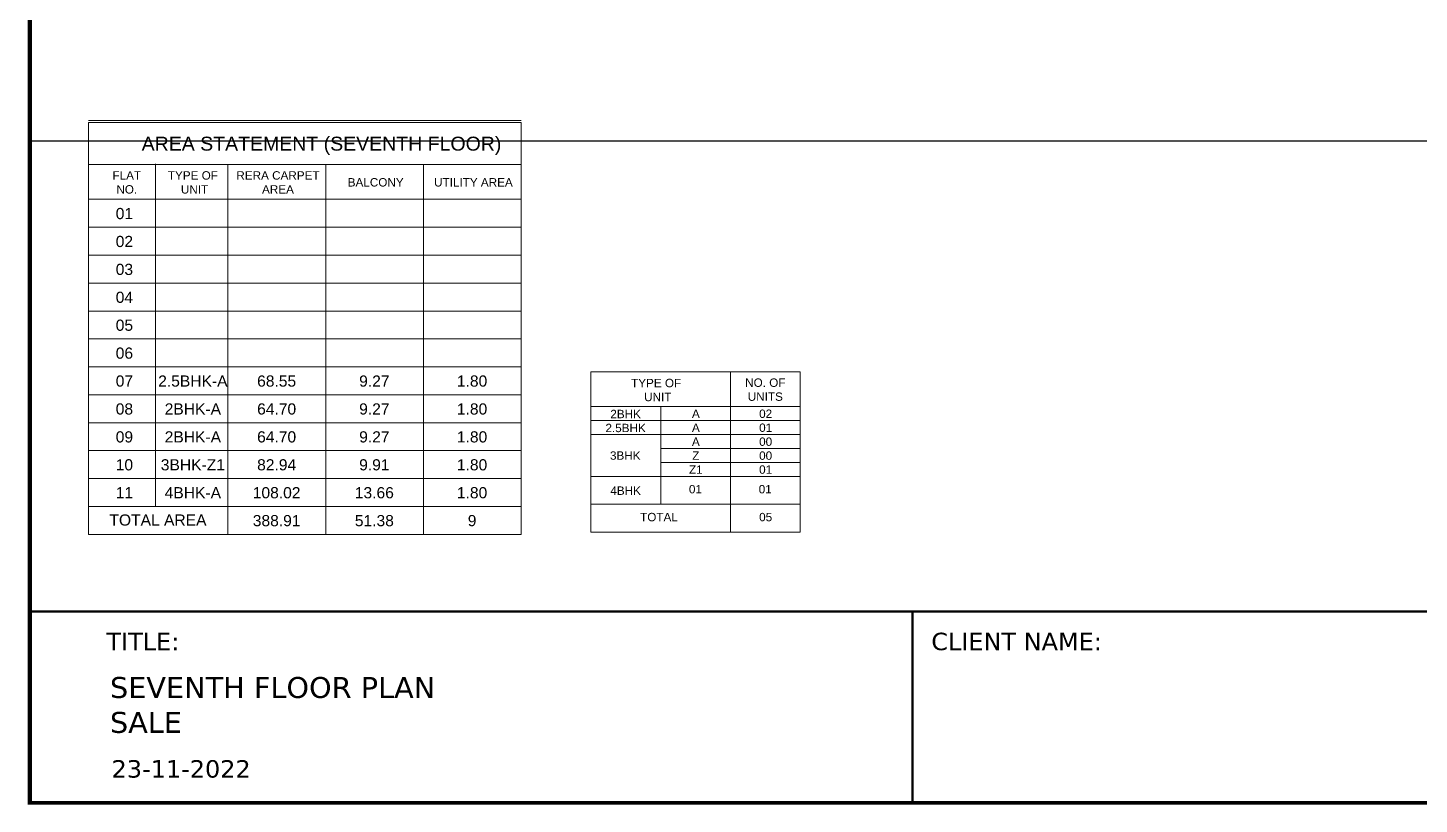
# Model space of a CAD drawing. Header units: inches. Extents: x 27644242 to 29005101, y -955243 to 216979.
# Drawn here: x 28689497 to 28739331, y -556909 to -529100 of the extents above; entities that cross this region are included whole.
import ezdxf

# ---------------------------------------------------------------- set-up
doc = ezdxf.new("R2010")
doc.units = ezdxf.units.IN
doc.header["$MEASUREMENT"] = 0
doc.layers.get('Defpoints').update_dxf_attribs({"color": 8})
doc.layers.add('ATA_FORMAT', color=7, linetype='Continuous', lineweight=50)
doc.layers.add('WALL', color=7, linetype='Continuous', lineweight=20)
doc.layers.add('ATA_FORMAT TEXT', color=7, linetype='Continuous')
doc.layers.add('text', color=7, linetype='Continuous')
doc.styles.add('AMITS', font='arial.ttf')
doc.styles.get("Standard").update_dxf_attribs({"font": 'swiss.ttf'})

msp = doc.modelspace()

# ---------------------------------------------------------------- linework, layer by layer
at = {"layer": 'ATA_FORMAT'}
for p, q in [((28798160.52801425, -550010.6979045663), (28689573.81142864, -550002.474286818)), ((28721178.50422726, -550002.5147679308, -1.917575e-09), (28721178.16681919, -556831.6663356433, -1.917575e-09))]:
    msp.add_line(p, q, dxfattribs=at)
at = {"layer": 'Defpoints', "linetype": 'Continuous', "const_width": 154.4264220221692}
msp.add_lwpolyline([(28798160.52801616, -482581.6663249516), (28798160.52801425, -556831.6663249219), (28689573.81142864, -556831.6663226122), (28689573.81143055, -482581.6663226494)], close=True, dxfattribs=at)
at = {"layer": 'Defpoints', "color": 6, "ltscale": 500}
msp.add_lwpolyline([(28689580.45462164, -533153.6499174107), (28798167.1712063, -533153.6499174107), (28798167.1712063, -484858.4538568418), (28689580.45462164, -484858.4538568418)], close=True, dxfattribs=at)
at = {"layer": 'WALL', "ltscale": 500}
for p, q in [((28691664.85755213, -532416.6948008774), (28707164.85755213, -532416.6948008774)), ((28691664.85755213, -532493.5161044485), (28691664.85755213, -547243.1975316223)), ((28691664.85755213, -532493.5161044485), (28707164.85755213, -532493.5161044485)), ((28707164.85755213, -532493.5161044485), (28707164.85755213, -547243.1975316223)), ((28691664.85755213, -533993.1975316223), (28707164.85755213, -533993.1975316223)), ((28694075.22647865, -533967.5886534856), (28694075.22647865, -546217.5886534856)), ((28696664.85755213, -533993.1975316223), (28696664.85755213, -546243.1975316223)), ((28700164.85755213, -533993.1975316223), (28700164.85755213, -546243.1975316223)), ((28703664.85755213, -533993.1975316223), (28703664.85755213, -546243.1975316223)), ((28691664.85755213, -535243.1975316223), (28707164.85755213, -535243.1975316223)), ((28691664.85755213, -536243.1975316223), (28707164.85755213, -536243.1975316223)), ((28691664.85755213, -537243.1975316223), (28707164.85755213, -537243.1975316223)), ((28691664.85755213, -538243.1975316223), (28707164.85755213, -538243.1975316223)), ((28691664.85755213, -539243.1975316223), (28707164.85755213, -539243.1975316223)), ((28691664.85755213, -540243.1975316223), (28707164.85755213, -540243.1975316223)), ((28691664.85755213, -541243.1975316223), (28707164.85755213, -541243.1975316223)), ((28709664.8575526, -541416.3762280511), (28717164.8575526, -541416.3762280511)), ((28709664.8575526, -541416.3762280511), (28709664.8575526, -547166.3762280511)), ((28709664.8575526, -541416.3762280511), (28717164.8575526, -541416.3762280511)), ((28714664.8575526, -541416.3762280511), (28714664.8575526, -547166.3762280511)), ((28717164.8575526, -541416.3762280511), (28717164.8575526, -547166.3762280511)), ((28691664.85755213, -542243.1975316223), (28707164.85755213, -542243.1975316223)), ((28709664.8575526, -542666.3762280511), (28717164.8575526, -542666.3762280511)), ((28712164.8575526, -542666.3762280511), (28712164.8575526, -546166.3762280511)), ((28709664.8575526, -543166.3762280511), (28717164.8575526, -543166.3762280511)), ((28712164.8575526, -543166.3762280511), (28717164.8575526, -543166.3762280511)), ((28691664.85755213, -543243.1975316223), (28707164.85755213, -543243.1975316223)), ((28709664.8575526, -543666.3762280511), (28717164.8575526, -543666.3762280511)), ((28712164.8575526, -543666.3762280511), (28717164.8575526, -543666.3762280511)), ((28712164.8575526, -544166.3762280511), (28717164.8575526, -544166.3762280511)), ((28691664.85755213, -544243.1975316223), (28707164.85755213, -544243.1975316223)), ((28712164.8575526, -544666.3762280511), (28717164.8575526, -544666.3762280511)), ((28709664.8575526, -545166.3762280511), (28717164.8575526, -545166.3762280511)), ((28691664.85755213, -545243.1975316223), (28707164.85755213, -545243.1975316223)), ((28709664.8575526, -546166.3762280511), (28717164.8575526, -546166.3762280511)), ((28691664.85755213, -546243.1975316223), (28707164.85755213, -546243.1975316223)), ((28696664.85755213, -546243.1975316223), (28696664.85755213, -547243.1975316223)), ((28700164.85755213, -546243.1975316223), (28700164.85755213, -547243.1975316223)), ((28703664.85755213, -546243.1975316223), (28703664.85755213, -547243.1975316223)), ((28709664.8575526, -547166.3762280511), (28717164.8575526, -547166.3762280511)), ((28691664.85755213, -547243.1975316223), (28707164.85755213, -547243.1975316223))]:
    msp.add_line(p, q, dxfattribs=at)

# ---------------------------------------------------------------- texts
at = {"layer": 'ATA_FORMAT TEXT', "ltscale": 10, "attachment_point": 1, "rotation": 359.99716919179184}
for s, width, insert, char_height in [('{\\fVerdana|b0|i0|c0|p34;TITLE:}', 43.03389641996762, (28692313.5213171, -550767.7261465499, -1.917575e-09), 625), ('{\\fVerdana|b0|i0|c0|p34;CLIENT NAME:}', 9651.650664459914, (28721857.74021397, -550767.7674283097, -1.917575e-09), 625), ('{\\fVerdana|b0|i0|c0|p34;SEVENTH FLOOR PLAN\\PSALE}', 22530.57236035541, (28692438.5213171, -552353.8068685168, -1.917575e-09), 750), ('{\\fVerdana|b0|i0|c0|p34;23-11-2022}', 25.6002801094013, (28692496.57184467, -555331.7322297478, -1.917575e-09), 625)]:
    msp.add_mtext_dynamic_manual_height_columns(s, width=width, gutter_width=9.687955009770244, heights=[0], dxfattribs=dict(at, insert=insert, char_height=char_height))
at = {"layer": 'text', "ltscale": 100, "attachment_point": 1, "style": 'AMITS'}
for s, insert, char_height, width in [('AREA STATEMENT (SEVENTH FLOOR)', (28693574.04856779, -532999.170062116), 500, 15316.49951249361), ('\\pxqc;FLAT \\PNO.', (28692075.80083295, -534236.62612233), 300, 1930.349796574563), ('\\pxqc;TYPE OF\\P\\pt2; UNIT', (28694314.45398838, -534236.62612233), 300, 2189.063659064472), ('\\pxqc;RERA CARPET \\PAREA', (28696829.83875329, -534236.62612233), 300, 3252.524869401008), ('\\pxqc;BALCONY', (28700329.83875329, -534483.7714787667), 300, 3252.524869401008), ('\\pxqc;UTILITY AREA', (28703829.83875329, -534483.7714787667), 300, 3252.524869401008), ('\\pxqc;01', (28691990.38245157, -535551.9333873609), 400, 1930.349796574563), ('\\pxqc;02', (28691990.38245157, -536551.9333873609), 400, 1930.349796574563), ('\\pxqc;03', (28691990.38245157, -537551.9333873609), 400, 1930.349796574563), ('\\pxqc;04', (28691990.38245157, -538551.9333873609), 400, 1930.349796574563), ('\\pxqc;05', (28691990.38245157, -539551.9333873609), 400, 1930.349796574563), ('\\pxqc;06', (28691990.38245157, -540551.9333873609), 400, 1930.349796574563), ('\\pxqc;07', (28691990.38245157, -541551.9333873609), 400, 1930.349796574563), ('\\pxqc;2.5BHK-A', (28694005.76721648, -541551.9333873609), 400, 2805.349526595324), ('\\pxqc;68.55', (28697005.76721648, -541551.9333873609), 400, 2805.349526595324), ('\\pxqc;9.27', (28700505.76721648, -541551.9333873609), 400, 2805.349526595324), ('\\pxqc;1.80', (28704005.76721648, -541551.9333873609), 400, 2805.349526595324), ('\\pxqc;TYPE OF\\P\\pt2; UNIT', (28709814.45398885, -541673.2663530782), 300, 4374.280071698129), ('\\pxqc;NO. OF UNITS', (28714946.57010406, -541659.804818759), 300, 1930.349796574563), ('\\pxqc;08', (28691990.38245157, -542551.9333873609), 400, 1930.349796574563), ('\\pxqc;2BHK-A', (28694005.76721648, -542551.9333873609), 400, 2805.349526595324), ('\\pxqc;64.70', (28697005.76721648, -542551.9333873609), 400, 2805.349526595324), ('\\pxqc;9.27', (28700505.76721648, -542551.9333873609), 400, 2805.349526595324), ('\\pxqc;1.80', (28704005.76721648, -542551.9333873609), 400, 2805.349526595324), ('\\pxqc;2BHK', (28709505.76721695, -542783.045497766), 300, 2805.349526595324), ('\\pxqc;A', (28710771.1514419, -542773.1890691691), 300, 5305.349526595324), ('\\pxqc;02', (28713271.1514419, -542773.1890691691), 300, 5305.349526595324), ('\\pxqc;09', (28691990.38245157, -543551.9333873609), 400, 1930.349796574563), ('\\pxqc;2BHK-A', (28694005.76721648, -543551.9333873609), 400, 2805.349526595324), ('\\pxqc;64.70', (28697005.76721648, -543551.9333873609), 400, 2805.349526595324), ('\\pxqc;9.27', (28700505.76721648, -543551.9333873609), 400, 2805.349526595324), ('\\pxqc;1.80', (28704005.76721648, -543551.9333873609), 400, 2805.349526595324), ('\\pxqc;2.5BHK', (28709505.76721695, -543283.045497766), 300, 2805.349526595324), ('\\pxqc;A', (28710771.1514419, -543273.1890691691), 300, 5305.349526595324), ('\\pxqc;01', (28713271.1514419, -543273.1890691691), 300, 5305.349526595324), ('\\pxqc;A', (28710771.1514419, -543773.1890691691), 300, 5305.349526595324), ('\\pxqc;00', (28713271.1514419, -543773.1890691691), 300, 5305.349526595324), ('\\pxqc;10', (28691990.38245157, -544551.9333873609), 400, 1930.349796574563), ('\\pxqc;3BHK-Z1', (28694005.76721648, -544551.9333873609), 400, 2805.349526595324), ('\\pxqc;82.94', (28697005.76721648, -544551.9333873609), 400, 2805.349526595324), ('\\pxqc;9.91', (28700505.76721648, -544551.9333873609), 400, 2805.349526595324), ('\\pxqc;1.80', (28704005.76721648, -544551.9333873609), 400, 2805.349526595324), ('\\pxqc;3BHK', (28709492.30568264, -544271.2658385667), 300, 2805.349526595324), ('\\pxqc;Z', (28710771.1514419, -544273.1890691691), 300, 5305.349526595324), ('\\pxqc;00', (28713271.1514419, -544273.1890691691), 300, 5305.349526595324), ('\\pxqc;Z1', (28710771.1514419, -544773.1890691691), 300, 5305.349526595324), ('\\pxqc;01', (28713271.1514419, -544773.1890691691), 300, 5305.349526595324), ('\\pxqc;11', (28691990.38245157, -545551.9333873609), 400, 1930.349796574563), ('\\pxqc;4BHK-A', (28694005.76721648, -545551.9333873609), 400, 2805.349526595324), ('\\pxqc;108.02', (28697005.76721648, -545551.9333873609), 400, 2805.349526595324), ('\\pxqc;13.66', (28700505.76721648, -545551.9333873609), 400, 2805.349526595324), ('\\pxqc;1.80', (28704005.76721648, -545551.9333873609), 400, 2805.349526595324), ('\\pxqc;4BHK', (28709505.76721695, -545528.9582210218), 300, 2805.349526595324), ('\\pxqc;01', (28712005.76721695, -545475.1120837897), 300, 2805.349526595324), ('\\pxqc;01', (28714505.76721695, -545475.1120837897), 300, 2805.349526595324), ('\\pxqc;TOTAL AREA', (28691182.69039309, -546530.3949324678), 400, 5949.963940951973), ('\\pxqc;388.91', (28697005.76721648, -546551.9333873609), 400, 2805.349526595324), ('\\pxqc;51.38', (28700505.76721648, -546551.9333873609), 400, 2805.349526595324), ('\\pxqc;9', (28704005.76721648, -546551.9333873609), 400, 2805.349526595324), ('\\pxqc;TOTAL', (28710700.47838679, -546475.1120837897), 300, 2805.349526595324), ('\\pxqc;{\\C1;05}', (28713271.1514419, -546475.1120837897), 300, 5305.349526595324)]:
    msp.add_mtext(s, dxfattribs=dict(at, insert=insert, char_height=char_height, width=width))

doc.saveas('drawing.dxf')
